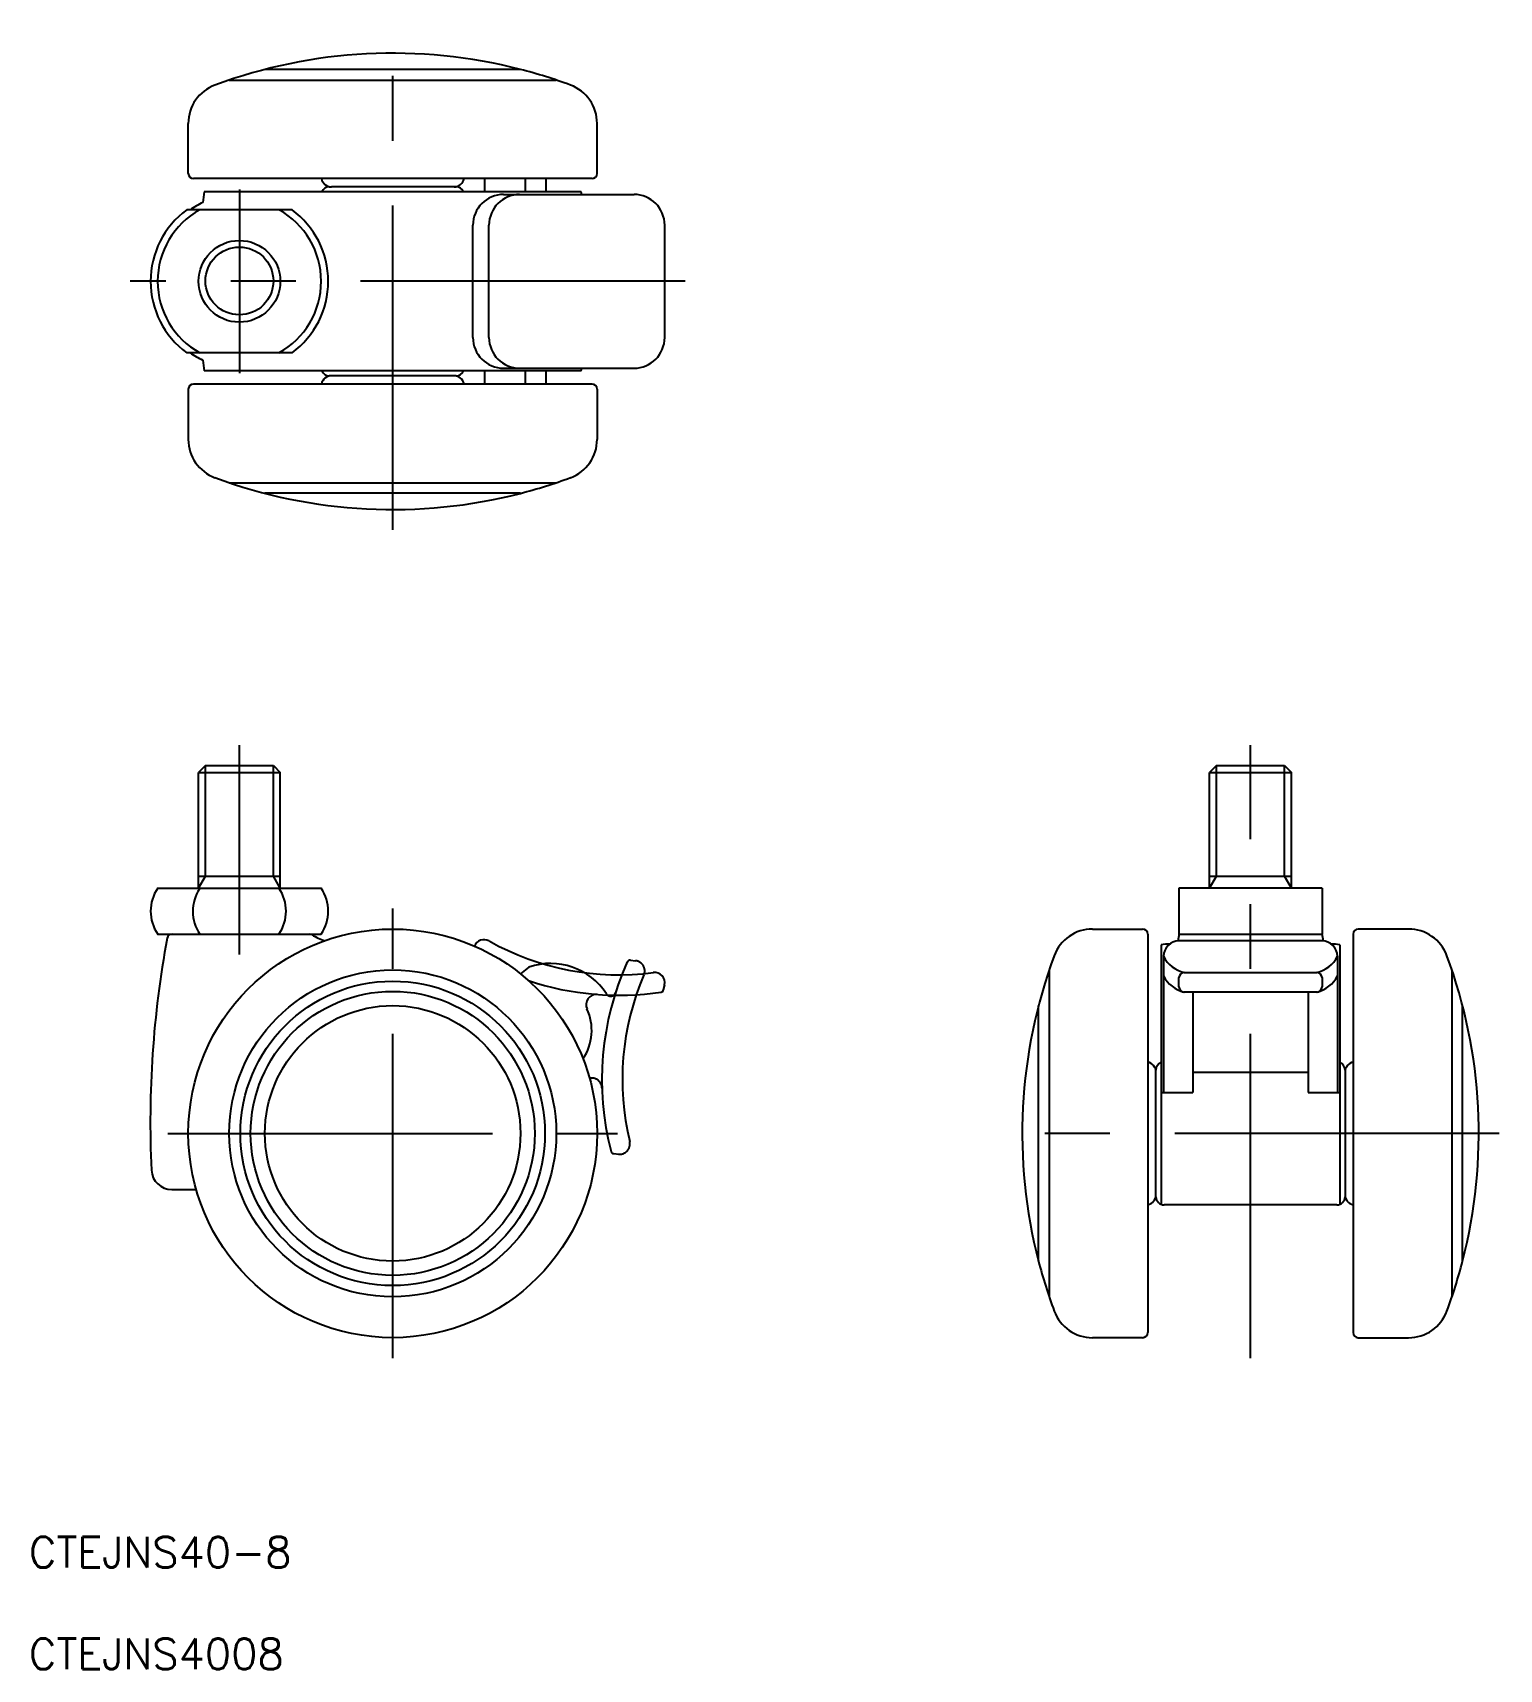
# Model space of a CAD drawing. Extents: x -35 to 108, y -52 to 108.
import ezdxf

# ---------------------------------------------------------------- set-up
doc = ezdxf.new("R2010")
doc.units = 0
doc.linetypes.add('CENTER', pattern=[50.8, 31.75, -6.35, 6.35, -6.35])
doc.linetypes.add('PHANTOM', pattern=[63.5, 31.75, -6.35, 6.35, -6.35, 6.35, -6.35])
doc.layers.get('0').update_dxf_attribs({"linetype": 'CONTINUOUS'})
doc.layers.add('CENTER', color=1, linetype='CENTER')
doc.styles.get("Standard").update_dxf_attribs({"font": 'txt.shx', "height": 3, "bigfont": 'bigfont.shx'})

msp = doc.modelspace()

# ---------------------------------------------------------------- linework, layer by layer
at = {"color": 7, "linetype": 'CONTINUOUS'}
for p, q in [((12.5, 104.15), (-12.5, 104.15)), ((-16, 103.1), (16, 103.1)), ((-20, 93.95), (-20, 98.86)), ((20, 93.95), (20, 98.86)), ((19.5, 93.45), (-19.5, 93.45)), ((9, 92.15), (9, 93.45)), ((13, 92.15), (13, 93.45)), ((15, 92.15), (15, 93.45)), ((18.45, 92.15), (-18.45, 92.15)), ((6.2, 92.65), (-6, 92.65)), ((10.85, 91.9), (23.61, 91.9)), ((-9.85, 90.4), (-20.15, 90.4)), ((7.85, 77.9), (7.85, 88.9)), ((9.42, 77.9), (9.42, 88.9)), ((26.61, 77.9), (26.61, 88.9)), ((-9.85, 76.4), (-20.15, 76.4)), ((18.45, 74.65), (-18.45, 74.65)), ((6.2, 74.15), (-6, 74.15)), ((9, 73.35), (9, 74.65)), ((10.85, 74.9), (23.61, 74.9)), ((13, 73.35), (13, 74.65)), ((15, 73.35), (15, 74.65)), ((-20, 72.85), (-20, 67.93)), ((19.5, 73.35), (-19.5, 73.35)), ((20, 72.85), (20, 67.93)), ((-16, 63.69), (16, 63.69)), ((12.5, 62.65), (-12.5, 62.65)), ((-18.32, 36), (-19, 35.32)), ((-19, 35.32), (-11, 35.32)), ((-19, 24), (-19, 35.32)), ((-18.32, 36), (-11.68, 36)), ((-11.68, 36), (-11, 35.32)), ((-11, 24), (-11, 35.32)), ((80.61, 36), (79.93, 35.32)), ((79.93, 24), (79.93, 35.32)), ((79.93, 35.32), (87.93, 35.32)), ((80.61, 36), (87.26, 36)), ((87.26, 36), (87.93, 35.32)), ((87.93, 24), (87.93, 35.32)), ((-19, 25.17), (-11, 25.17)), ((79.93, 25.17), (87.93, 25.17)), ((-23, 24), (-7, 24)), ((90.93, 24), (76.93, 24)), ((76.93, 24), (76.93, 19.5)), ((90.93, 24), (90.93, 19.5)), ((-23, 19.5), (-7, 19.5)), ((68.47, 20), (73.38, 20)), ((73.88, 19.5), (73.88, -19.5)), ((76.93, 19.5), (90.93, 19.5)), ((93.98, 19.5), (93.98, -19.5)), ((99.4, 20), (94.48, 20)), ((75.18, 18.45), (75.18, -6.94)), ((90.93, 18.83), (76.93, 18.83)), ((92.68, 18.45), (92.68, -6.94)), ((75.43, 17.33), (75.43, 4)), ((92.43, 17.33), (92.43, 4)), ((26.51, 14.06), (26.61, 14.54)), ((64.23, 16), (64.23, -16)), ((76.93, 14.74), (76.93, 15.24)), ((76.93, 14.33), (76.93, 14.74)), ((77.43, 15.74), (90.43, 15.74)), ((90.93, 15.24), (90.93, 14.33)), ((103.64, 16), (103.64, -16)), ((90.43, 13.83), (77.43, 13.83)), ((78.28, 13.83), (78.28, 4)), ((89.58, 13.83), (89.58, 4)), ((63.18, -12.5), (63.18, 12.5)), ((104.68, -12.5), (104.68, 12.5)), ((74.68, -6.2), (74.68, 6.2)), ((78.28, 6), (89.58, 6)), ((93.18, 6.2), (93.18, -6.2)), ((75.18, 4), (78.28, 4)), ((89.58, 4), (92.68, 4)), ((-21.61, -5.5), (-19.23, -5.5)), ((92.38, -7), (75.48, -7)), ((73.38, -20), (68.47, -20)), ((94.48, -20), (99.4, -20))]:
    msp.add_line(p, q, dxfattribs=at)
at = {"color": 3, "linetype": 'CONTINUOUS'}
for p, q in [((-18.32, 25.17), (-18.32, 36)), ((-11.68, 25.17), (-11.68, 36)), ((80.61, 25.17), (80.61, 36)), ((87.26, 25.17), (87.26, 36)), ((-19, 24), (-18.32, 25.17)), ((-11, 24), (-11.68, 25.17)), ((79.93, 24), (80.61, 25.17)), ((87.93, 24), (87.26, 25.17))]:
    msp.add_line(p, q, dxfattribs=at)
at = {"color": 3, "linetype": 'PHANTOM'}
for p, q in [((13.33, 16.28), (12.5, 15.61)), ((23.26, 16.95), (23.77, 16.89)), ((21.62, -1.98), (22.11, -2.04))]:
    msp.add_line(p, q, dxfattribs=at)
at = {"color": 7, "linetype": 'CONTINUOUS'}
for centre, radius in [((-15, 83.4), 4), ((0, 0), 20), ((0, 0), 16), ((0, 0), 14.9), ((0, 0), 13.9), ((0, 0), 12.5)]:
    msp.add_circle(centre, radius, dxfattribs=at)
at = {"color": 3, "linetype": 'CONTINUOUS'}
msp.add_circle((-15, 83.44), 3.32, dxfattribs=at)
at = {"color": 7, "linetype": 'CONTINUOUS'}
for centre, radius, start, end in [((0, 55.73), 50, 75.5225, 110.3544), ((0, 55.73), 50, 69.6456, 75.5225), ((-16, 98.86), 4, 110.3544, 180), ((16, 98.86), 4, 0, 69.6456), ((-19.5, 93.95), 0.5, 180, 270), ((-6, 93.65), 1, 191.537, 270), ((6, 93.65), 1, 270, 348.463), ((19.5, 93.95), 0.5, 270, 360), ((51, 83.4), 70, 172.8192, 173.6747), ((-6.2, 91.85), 0.8, 90, 157.9757), ((6.2, 91.85), 0.8, 22.0243, 90), ((10.85, 88.9), 3, 90, 180), ((12.42, 88.9), 3, 90, 180), ((-51, 83.4), 70, 6.9746, 7.1808), ((23.61, 88.9), 3, 0, 90), ((-15, 83.4), 8.69, 126.366, 233.634), ((-15, 83.4), 8, 118.955, 241.045), ((-15, 83.4), 8.5, 114.8633, 124.5603), ((-15, 83.4), 8, 298.955, 61.045), ((-15, 83.4), 8.69, 306.366, 53.634), ((10.85, 77.9), 3, 180, 270), ((12.42, 77.9), 3, 180, 270), ((23.61, 77.9), 3, 270, 360), ((-15, 83.4), 8.5, 235.4397, 245.1367), ((51, 83.4), 70, 186.3253, 187.1808), ((-6, 73.15), 1, 90, 168.463), ((-6.2, 74.95), 0.8, 202.0243, 270), ((6, 73.15), 1, 11.537, 90), ((6.2, 74.95), 0.8, 270, 337.9757), ((-51, 83.4), 70, 352.8192, 353.0254), ((-19.5, 72.85), 0.5, 90, 180), ((19.5, 72.85), 0.5, 0, 90), ((-16, 67.93), 4, 180, 249.6456), ((16, 67.93), 4, 290.3544, 360), ((0, 111.06), 50, 249.6456, 284.4775), ((0, 111.06), 50, 284.4775, 290.3544), ((-19.69, 21.75), 4, 145.7711, 214.2289), ((-15.56, 21.75), 4, 146.8323, 214.2289), ((-14.44, 21.75), 4, 325.7711, 34.2289), ((-10.31, 21.75), 4, 325.7711, 34.2289), ((-21.58, 19), 0.5, 90, 169.6115), ((-8.14, 19), 0.5, 58.5371, 90), ((-4.75, 24.54), 6, 238.5371, 251.4143), ((68.47, 16), 4, 90, 159.6456), ((73.38, 19.5), 0.5, 0, 90), ((175.22, 1.06), 100, 169.3726, 169.7661), ((-7.35, 1.06), 100, 10.2339, 10.6274), ((94.48, 19.5), 0.5, 90, 180), ((99.4, 16), 4, 20.3544, 90), ((76.28, 1.06), 100, 169.6115, 182.6658), ((8.93, 17.96), 1, 60.7647, 158.2281), ((22.12, 41.52), 26, 240.7647, 277.4712), ((83.93, -51), 70, 96.4491, 97.1808), ((76.93, 17.33), 1.5, 90, 180), ((90.93, 17.33), 1.5, 0, 90), ((83.93, -51), 70, 82.8192, 83.5509), ((111.6, 0), 50, 159.6456, 194.4775), ((78.12, 18.66), 3, 206.285, 256.7067), ((89.74, 18.66), 3, 283.2933, 333.715), ((56.27, 0), 50, 345.5225, 20.3544), ((22.12, 41.52), 28, 251.6123, 278.4984), ((25.63, 14.75), 1, 348, 97.4712), ((78.12, 16.74), 3, 206.285, 256.7067), ((77.43, 15.24), 0.5, 90, 180), ((90.43, 15.24), 0.5, 0, 90), ((89.74, 16.74), 3, 283.2933, 333.715), ((19.92, 12.6), 1, 85.6522, 204.7808), ((26.21, 14.12), 0.3, 278.4984, 348), ((77.43, 14.33), 0.5, 180, 270), ((90.43, 14.33), 0.5, 270, 360), ((14.47, 10.09), 5, 326.0546, 24.7808), ((73.68, 6), 1, 0, 78.463), ((75.48, 6.2), 0.8, 112.0243, 180), ((92.38, 6.2), 0.8, 0, 67.9757), ((94.18, 6), 1, 101.537, 180), ((-21.61, -3.5), 2, 182.6658, 270), ((73.68, -6), 1, 281.537, 360), ((75.48, -6.2), 0.8, 180, 270), ((92.38, -6.2), 0.8, 270, 360), ((94.18, -6), 1, 180, 258.463), ((111.6, 0), 50, 194.4775, 200.3544), ((56.27, 0), 50, 339.6456, 345.5225), ((68.47, -16), 4, 200.3544, 270), ((99.4, -16), 4, 270, 339.6456), ((73.38, -19.5), 0.5, 270, 360), ((94.48, -19.5), 0.5, 180, 270)]:
    msp.add_arc(centre, radius, start, end, dxfattribs=at)
at = {"color": 3, "linetype": 'PHANTOM'}
for centre, radius, start, end in [((15.45, 10.13), 6.5, 32.886, 109.0517), ((48.47, 5.25), 28, 155.6948, 194.4984), ((23.23, 16.65), 0.3, 84, 155.6948), ((23.66, 15.9), 1, 336.7647, 84), ((48.47, 5.25), 26, 156.7647, 193.4712), ((21.33, 13.93), 0.5, 212.886, 342.256), ((19.48, 4.41), 1, 1.6522, 102.8927), ((22.21, -1.04), 1, 264, 13.4712), ((21.65, -1.69), 0.3, 194.4984, 264)]:
    msp.add_arc(centre, radius, start, end, dxfattribs=at)
at = {"layer": 'CENTER', "color": 1, "linetype": 'CENTER'}
for p, q in [((0, 59.06), (0, 107.73)), ((-15, 92.4), (-15, 74.4)), ((28.61, 83.4), (-25.69, 83.4)), ((-15, 17.5), (-15, 38)), ((83.93, -22), (83.93, 38)), ((0, -22), (0, 22)), ((-22, 0), (22, 0)), ((108.27, 0), (59.6, 0))]:
    msp.add_line(p, q, dxfattribs=at)

# ---------------------------------------------------------------- texts
at = {"color": 7, "linetype": 'CONTINUOUS'}
for s, p in [('CTEJNS40-8', (-35.61, -42.5)), ('CTEJNS4008', (-35.61, -52.46))]:
    msp.add_text(s, height=3, dxfattribs=at).set_placement(p)

doc.saveas('drawing.dxf')
